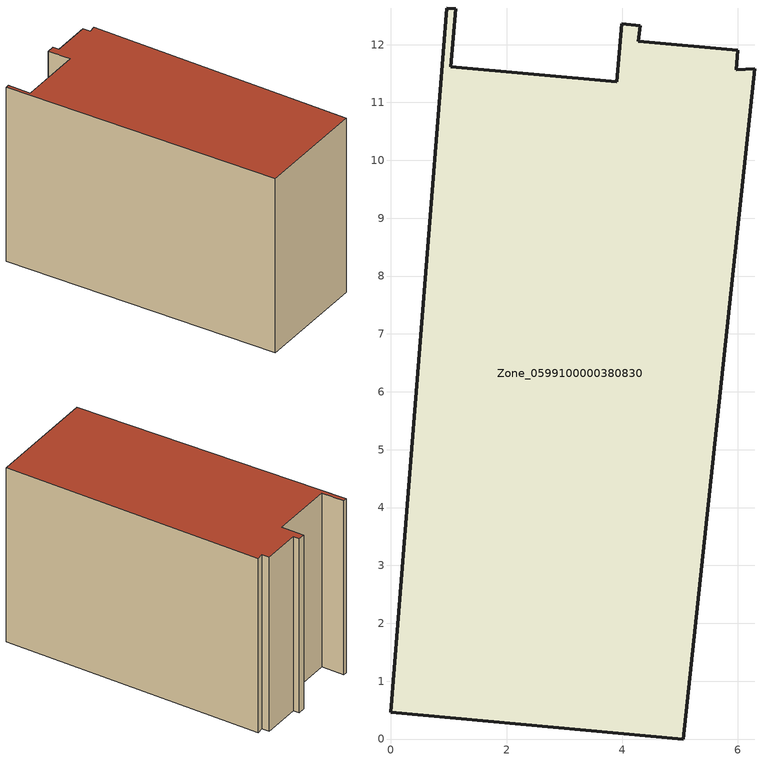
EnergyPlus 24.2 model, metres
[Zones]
Zone_0599100000380830
 floor ground (C_G): 5.06,0 0,0.46 0.97,12.63 1.12,12.62 1.04,11.62 3.9,11.36 3.99,12.36 4.31,12.33 4.28,12.06 6,11.9 5.97,11.57 6.29,11.59 z0
 wall outside (C_F): 4.31,12.33 3.99,12.36 3.9,11.36 1.04,11.62 1.12,12.62 0.97,12.63 0,0.46 5.06,0 6.29,11.59 5.97,11.57 6,11.9 4.28,12.06 4.31,12.33 z0:8
 roof outside (C_R): 5.06,0 6.29,11.59 5.97,11.57 6,11.9 4.28,12.06 4.31,12.33 3.99,12.36 3.9,11.36 1.04,11.62 1.12,12.62 0.97,12.63 0,0.46 z8
[BUILDING]
Pand.0599100000380830: North Axis=0; Terrain=City; Loads Convergence Tolerance Value=0.04; Temperature Convergence Tolerance Value=0.4; Solar Distribution=FullExterior; Maximum Number of Warmup Days=25; Minimum Number of Warmup Days=1
[Site:Location]
Rotterdam.The.Hague.AP_ZH_NLD Design_Conditions: Latitude=51.96; Longitude=4.45; Time Zone=1; Elevation=-4.5
[SITE:GROUNDTEMPERATURE:BUILDINGSURFACE]
18, 18, 18, 18, 18, 18, 18, 18, 18, 18, 18, 18
[MATERIAL] Thermal Absorptance=0.9; Solar Absorptance=0.7; Visible Absorptance=0.7
Name | Roughness | Thickness | Conductivity | Density | Specific Heat
G.TI.1992-2005 | MediumSmooth | 0.15 | 0.06 | 540 | 1210
F.TI.1992-2005 | Rough | 0.3 | 0.12 | 1920 | 840
R.TI.1992-2005 | MediumRough | 0.2 | 0.08 | 1500 | 1000
[CONSTRUCTION]
C_G: G.TI.1992-2005
C_F: F.TI.1992-2005
C_R: R.TI.1992-2005
[ZONE]
Zone_0599100000380830: Type=1; Multiplier=1; Ceiling Height=Autocalculate; Volume=Autocalculate; Floor Area=autocalculate; Part of Total Floor Area=Yes
[ZONEINFILTRATION:DESIGNFLOWRATE]
Infil_Zone_0599100000380830: Zone or ZoneList or Space or SpaceList=Zone_0599100000380830; Schedule=AlwaysOn; Design Flow Rate Calculation Method=Flow/Area; Flow Rate per Floor Area=0.0015; Constant Term Coefficient=1; Temperature Term Coefficient=0; Velocity Term Coefficient=0; Velocity Squared Term Coefficient=0
[HVACTEMPLATE:ZONE:IDEALLOADSAIRSYSTEM]
Zone_0599100000380830: Maximum Heating Supply Air Temperature=50; Minimum Cooling Supply Air Temperature=13; Maximum Heating Supply Air Humidity Ratio=0.0156; Minimum Cooling Supply Air Humidity Ratio=0.0077; Heating Limit=NoLimit; Cooling Limit=NoLimit; Dehumidification Control Type=ConstantSensibleHeatRatio; Cooling Sensible Heat Ratio=0.7; Dehumidification Setpoint=60; Humidification Control Type=None; Humidification Setpoint=30; Outdoor Air Method=None; Outdoor Air Flow Rate per Person=0.00944; Outdoor Air Flow Rate per Zone Floor Area=0; Outdoor Air Flow Rate per Zone=0; Demand Controlled Ventilation Type=None; Outdoor Air Economizer Type=NoEconomizer; Heat Recovery Type=None; Sensible Heat Recovery Effectiveness=0.7; Latent Heat Recovery Effectiveness=0.65
[ZONECONTROL:THERMOSTAT]
ThermostatControl_Zone_0599100000380830: Zone or ZoneList=Zone_0599100000380830; Control Type Schedule=DualSetpointControlType; Control 1=Thermostat_Zone_0599100000380830; Temperature Difference Between Cutout And Setpoint=0
[THERMOSTATSETPOINT:DUALSETPOINT]
Thermostat_Zone_0599100000380830: Heating Setpoint Temperature Schedule=HeatingSetpoint_Zone_0599100000380830; Cooling Setpoint Temperature Schedule=CoolingSetpoint_Zone_0599100000380830
[SCHEDULE:COMPACT]
HeatingSetpoint_Zone_0599100000380830: Through: 12/31, For: AllDays, Until: 24:00, 21
CoolingSetpoint_Zone_0599100000380830: Through: 12/31, For: AllDays, Until: 24:00, 24
DualSetpointControlType: Through: 12/31, For: AllDays, Until: 24:00, 4
AlwaysOn: Through: 12/31, For: AllDays, Until: 24:00, 1
